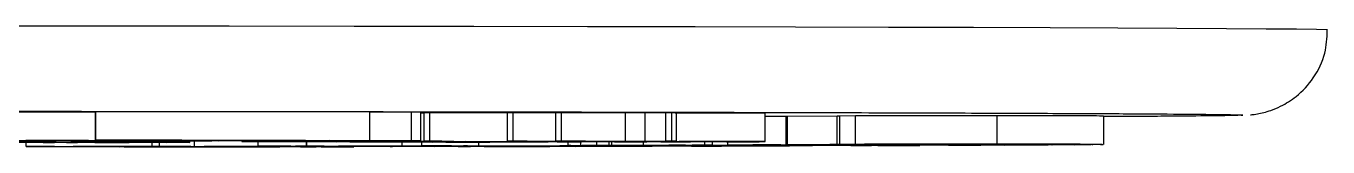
# Model space of a CAD drawing. Header units: millimetres. Extents: x 2223 to 4172, y 741 to 2119.
# Drawn here: x 3128.98 to 3174.84, y 877.7 to 881.97 of the extents above; entities that cross this region are included whole.
import ezdxf

# ---------------------------------------------------------------- set-up
doc = ezdxf.new("R2010")
doc.units = ezdxf.units.MM

msp = doc.modelspace()

# ---------------------------------------------------------------- linework, layer by layer
at = {"color": 7, "linetype": 'Continuous', "lineweight": 25}
for p, q in [((3131.422, 878.925), (3127.354, 878.931)), ((3131.433, 878.925), (3131.422, 878.925)), ((3131.422, 877.925), (3131.422, 878.925)), ((3141.095, 878.925), (3131.433, 878.939)), ((3131.433, 877.939), (3131.433, 878.939)), ((3142.554, 878.925), (3141.095, 878.925)), ((3141.095, 877.925), (3141.095, 878.925)), ((3142.888, 878.921), (3142.554, 878.925)), ((3142.554, 877.925), (3142.554, 878.925)), ((3142.888, 877.921), (3142.888, 878.921)), ((3143, 878.897), (3142.888, 878.897)), ((3143.205, 878.901), (3143, 878.899)), ((3143, 877.899), (3143, 878.899)), ((3145.936, 878.892), (3143.205, 878.901)), ((3143.205, 877.901), (3143.205, 878.901)), ((3146.141, 878.902), (3145.936, 878.9)), ((3145.936, 877.9), (3145.936, 878.9)), ((3147.639, 878.897), (3146.141, 878.902)), ((3146.141, 877.902), (3146.141, 878.902)), ((3147.844, 878.906), (3147.639, 878.904)), ((3147.639, 877.904), (3147.639, 878.904)), ((3150.097, 878.898), (3147.844, 878.906)), ((3147.844, 877.906), (3147.844, 878.906)), ((3150.097, 877.898), (3150.097, 878.898)), ((3150.78, 878.9), (3150.78, 877.9)), ((3151.733, 878.904), (3151.52, 878.903)), ((3151.52, 877.904), (3151.52, 878.903)), ((3151.733, 877.904), (3151.733, 878.904)), ((3151.89, 877.9), (3151.89, 878.9)), ((3155.023, 877.893), (3155.023, 878.893)), ((3155.74, 878.776), (3155.023, 878.773)), ((3155.799, 878.776), (3155.74, 878.776)), ((3155.74, 878.776), (3155.74, 877.776)), ((3157.554, 878.786), (3155.799, 878.776)), ((3155.799, 877.776), (3155.799, 878.776)), ((3157.646, 878.786), (3157.554, 878.786)), ((3157.554, 877.786), (3157.554, 878.786)), ((3158.199, 878.792), (3157.646, 878.787)), ((3157.646, 877.787), (3157.646, 878.787)), ((3158.199, 877.792), (3158.199, 878.792)), ((3163.186, 877.797), (3163.186, 878.797)), ((3166.949, 877.79), (3166.949, 878.79)), ((3171.792, 878.825), (3171.844, 878.823)), ((3127.354, 877.931), (3131.422, 877.925)), ((3131.178, 877.924), (3128.975, 877.927)), ((3128.985, 877.715), (3128.985, 877.854)), ((3129.586, 877.866), (3129.586, 877.865)), ((3129.744, 877.865), (3129.586, 877.865)), ((3129.586, 877.865), (3129.586, 877.865)), ((3129.586, 877.865), (3131.086, 877.865)), ((3129.586, 877.856), (3129.586, 877.865)), ((3130.797, 877.856), (3129.586, 877.856)), ((3129.586, 877.856), (3129.586, 877.856)), ((3129.586, 877.856), (3129.744, 877.856)), ((3129.744, 877.856), (3129.744, 877.865)), ((3129.981, 877.857), (3129.981, 877.865)), ((3130.402, 877.861), (3130.402, 877.865)), ((3131.007, 877.861), (3130.402, 877.861)), ((3130.402, 877.861), (3130.402, 877.857)), ((3130.981, 877.861), (3130.402, 877.861)), ((3130.559, 877.903), (3130.559, 877.925)), ((3131.764, 877.902), (3130.559, 877.903)), ((3130.639, 877.865), (3130.928, 877.865)), ((3130.639, 877.856), (3130.639, 877.861)), ((3130.639, 877.856), (3130.797, 877.856)), ((3130.797, 877.856), (3130.797, 877.861)), ((3130.797, 877.856), (3130.797, 877.856)), ((3130.981, 877.867), (3130.981, 877.861)), ((3131.876, 877.856), (3131.007, 877.861)), ((3131.086, 877.865), (3131.086, 877.867)), ((3131.402, 877.861), (3132.192, 877.856)), ((3131.422, 877.925), (3134.469, 877.934)), ((3131.577, 877.938), (3131.433, 877.939)), ((3131.433, 877.939), (3141.095, 877.925)), ((3132.613, 877.856), (3131.876, 877.856)), ((3135.53, 877.917), (3132.026, 877.923)), ((3132.192, 877.856), (3132.192, 877.866)), ((3135.316, 877.932), (3132.27, 877.923)), ((3132.27, 877.923), (3135.774, 877.918)), ((3132.35, 877.863), (3132.35, 877.866)), ((3132.455, 877.856), (3132.455, 877.866)), ((3132.455, 877.856), (3132.613, 877.856)), ((3132.613, 877.856), (3132.613, 877.866)), ((3132.613, 877.856), (3132.613, 877.856)), ((3132.686, 877.909), (3132.686, 877.922)), ((3132.686, 877.909), (3135.53, 877.917)), ((3134.469, 877.934), (3133.056, 877.936)), ((3136.377, 877.916), (3133.21, 877.907)), ((3133.421, 877.72), (3133.421, 877.854)), ((3133.687, 877.72), (3133.687, 877.855)), ((3134.751, 877.86), (3134.751, 877.911)), ((3134.916, 877.722), (3134.916, 877.912)), ((3138.82, 877.927), (3135.316, 877.932)), ((3135.774, 877.932), (3135.774, 877.918)), ((3135.774, 877.918), (3138.82, 877.927)), ((3140.333, 877.91), (3136.377, 877.916)), ((3136.584, 877.916), (3136.584, 877.893)), ((3136.584, 877.893), (3136.789, 877.895)), ((3139.667, 877.926), (3136.621, 877.917)), ((3136.621, 877.917), (3138.429, 877.914)), ((3136.789, 877.895), (3136.789, 877.915)), ((3136.789, 877.895), (3138.169, 877.89)), ((3137.162, 877.726), (3137.162, 877.892)), ((3144.903, 877.865), (3137.634, 877.891)), ((3138.169, 877.89), (3138.169, 877.913)), ((3138.429, 877.914), (3138.429, 877.922)), ((3138.429, 877.914), (3139.983, 877.914)), ((3142.717, 877.894), (3138.641, 877.889)), ((3138.641, 877.889), (3139.915, 877.884)), ((3138.858, 877.728), (3138.858, 877.886)), ((3138.864, 877.886), (3138.864, 877.728)), ((3142.888, 877.921), (3139.667, 877.926)), ((3139.915, 877.891), (3139.915, 877.884)), ((3139.915, 877.884), (3143.991, 877.89)), ((3139.983, 877.925), (3139.983, 877.914)), ((3139.983, 877.914), (3140.333, 877.91)), ((3140.333, 877.91), (3140.333, 877.925)), ((3144.461, 877.888), (3140.385, 877.883)), ((3140.385, 877.883), (3141.623, 877.878)), ((3141.095, 877.925), (3142.554, 877.925)), ((3141.623, 877.878), (3145.699, 877.884)), ((3141.623, 877.884), (3141.623, 877.878)), ((3146.172, 877.882), (3142.096, 877.877)), ((3142.096, 877.877), (3143.293, 877.873)), ((3142.233, 877.735), (3142.233, 877.875)), ((3142.554, 877.925), (3142.888, 877.921)), ((3143.991, 877.89), (3142.717, 877.894)), ((3142.91, 877.872), (3142.91, 877.736)), ((3143, 877.899), (3143.205, 877.901)), ((3143.095, 877.897), (3143.108, 877.895)), ((3143.108, 877.895), (3147.687, 877.879)), ((3143.205, 877.901), (3146.693, 877.889)), ((3143.293, 877.873), (3147.369, 877.878)), ((3143.293, 877.878), (3143.293, 877.873)), ((3147.487, 877.876), (3143.765, 877.871)), ((3143.765, 877.871), (3144.274, 877.869)), ((3150.41, 877.875), (3144.05, 877.897)), ((3144.274, 877.869), (3144.274, 877.872)), ((3144.274, 877.869), (3145.324, 877.869)), ((3145.699, 877.884), (3144.461, 877.888)), ((3145.324, 877.869), (3144.903, 877.865)), ((3144.925, 877.74), (3144.925, 877.866)), ((3145.324, 877.869), (3145.324, 877.873)), ((3145.936, 877.9), (3146.141, 877.902)), ((3146.141, 877.902), (3148.938, 877.892)), ((3147.369, 877.878), (3146.172, 877.882)), ((3146.693, 877.889), (3148.584, 877.892)), ((3148.584, 877.892), (3146.986, 877.897)), ((3149.092, 877.89), (3147.202, 877.887)), ((3147.202, 877.887), (3149.711, 877.879)), ((3148.229, 877.875), (3147.487, 877.876)), ((3147.639, 877.904), (3147.844, 877.906)), ((3147.687, 877.879), (3147.687, 877.884)), ((3147.687, 877.879), (3148.548, 877.878)), ((3147.844, 877.906), (3150.097, 877.898)), ((3148.071, 877.875), (3148.071, 877.747)), ((3148.548, 877.878), (3148.229, 877.875)), ((3148.521, 877.75), (3148.521, 877.878)), ((3148.548, 877.878), (3148.548, 877.881)), ((3150.651, 877.894), (3148.689, 877.901)), ((3148.938, 877.892), (3148.938, 877.9)), ((3148.938, 877.892), (3150.651, 877.894)), ((3149.086, 877.751), (3149.086, 877.879)), ((3151.964, 877.88), (3149.092, 877.89)), ((3151.16, 877.893), (3149.447, 877.89)), ((3149.447, 877.89), (3151.337, 877.884)), ((3149.521, 877.752), (3149.521, 877.878)), ((3149.617, 877.753), (3149.617, 877.877)), ((3149.711, 877.879), (3149.711, 877.888)), ((3149.711, 877.879), (3150.854, 877.878)), ((3150.279, 877.897), (3151.843, 877.892)), ((3150.854, 877.878), (3150.41, 877.875)), ((3150.731, 877.756), (3150.731, 877.877)), ((3150.854, 877.878), (3150.854, 877.884)), ((3154.358, 877.881), (3151.16, 877.893)), ((3151.337, 877.884), (3151.337, 877.892)), ((3151.337, 877.884), (3152.388, 877.883)), ((3151.52, 877.904), (3151.733, 877.904)), ((3152.388, 877.883), (3151.964, 877.88)), ((3151.987, 877.891), (3153.659, 877.886)), ((3152.388, 877.883), (3152.388, 877.888)), ((3152.894, 877.764), (3152.894, 877.887)), ((3153.16, 877.763), (3153.16, 877.886)), ((3153.659, 877.886), (3154.805, 877.885)), ((3153.704, 877.767), (3153.704, 877.884)), ((3154.805, 877.885), (3154.358, 877.881)), ((3155.023, 877.893), (3154.982, 877.89)), ((3128.985, 877.715), (3133.421, 877.72)), ((3129.139, 877.714), (3128.985, 877.715)), ((3129.366, 877.714), (3129.139, 877.714)), ((3133.625, 877.7), (3129.977, 877.714)), ((3130.701, 877.715), (3132.283, 877.709)), ((3132.173, 877.718), (3130.905, 877.716)), ((3132.283, 877.709), (3133.596, 877.71)), ((3133.749, 877.71), (3132.435, 877.708)), ((3132.435, 877.708), (3134.35, 877.701)), ((3133.151, 877.699), (3133.151, 877.702)), ((3133.304, 877.698), (3133.151, 877.699)), ((3133.151, 877.699), (3133.423, 877.699)), ((3137.921, 877.704), (3133.304, 877.698)), ((3133.421, 877.72), (3134.789, 877.717)), ((3133.423, 877.699), (3133.423, 877.701)), ((3133.687, 877.72), (3134.916, 877.722)), ((3133.87, 877.72), (3133.687, 877.72)), ((3133.793, 877.714), (3133.793, 877.72)), ((3133.945, 877.713), (3133.793, 877.714)), ((3133.793, 877.714), (3134.064, 877.714)), ((3134.125, 877.72), (3133.87, 877.72)), ((3134.064, 877.714), (3135.569, 877.709)), ((3134.789, 877.717), (3134.612, 877.717)), ((3139.122, 877.707), (3134.751, 877.72)), ((3134.789, 877.717), (3134.789, 877.72)), ((3134.916, 877.722), (3141.803, 877.715)), ((3134.962, 877.701), (3136.139, 877.702)), ((3135.297, 877.708), (3135.195, 877.709)), ((3135.334, 877.72), (3135.25, 877.72)), ((3135.25, 877.72), (3139.376, 877.707)), ((3135.569, 877.709), (3135.297, 877.708)), ((3143.111, 877.711), (3135.334, 877.72)), ((3135.569, 877.709), (3135.569, 877.718)), ((3136.139, 877.702), (3136.139, 877.716)), ((3137.147, 877.708), (3137.147, 877.713)), ((3137.147, 877.708), (3137.422, 877.708)), ((3137.162, 877.726), (3138.858, 877.728)), ((3137.346, 877.725), (3137.162, 877.726)), ((3137.685, 877.726), (3137.346, 877.725)), ((3137.422, 877.708), (3137.422, 877.712)), ((3137.422, 877.708), (3137.921, 877.704)), ((3137.921, 877.704), (3137.921, 877.711)), ((3141.888, 877.715), (3138.311, 877.726)), ((3138.565, 877.726), (3143.365, 877.712)), ((3138.667, 877.727), (3138.624, 877.727)), ((3138.646, 877.705), (3138.646, 877.709)), ((3138.646, 877.705), (3138.985, 877.706)), ((3138.831, 877.705), (3138.646, 877.705)), ((3138.86, 877.727), (3138.667, 877.727)), ((3140.526, 877.707), (3138.831, 877.705)), ((3138.858, 877.728), (3138.864, 877.728)), ((3138.864, 877.728), (3142.233, 877.735)), ((3138.985, 877.706), (3138.985, 877.707)), ((3139.376, 877.707), (3139.376, 877.715)), ((3144.5, 877.716), (3139.488, 877.727)), ((3140.002, 877.707), (3140.002, 877.715)), ((3140.002, 877.707), (3140.341, 877.708)), ((3140.104, 877.729), (3142.277, 877.723)), ((3141.248, 877.732), (3140.17, 877.73)), ((3140.341, 877.708), (3140.341, 877.714)), ((3140.341, 877.708), (3140.526, 877.707)), ((3140.526, 877.707), (3140.526, 877.714)), ((3141.803, 877.715), (3141.888, 877.715)), ((3141.803, 877.715), (3141.803, 877.715)), ((3142.233, 877.735), (3143.849, 877.733)), ((3142.277, 877.723), (3143.394, 877.726)), ((3143.604, 877.725), (3142.487, 877.723)), ((3142.487, 877.723), (3145.117, 877.717)), ((3142.91, 877.736), (3144.925, 877.74)), ((3143.137, 877.735), (3142.91, 877.736)), ((3143.365, 877.712), (3143.111, 877.711)), ((3143.349, 877.736), (3143.137, 877.735)), ((3143.215, 877.729), (3143.446, 877.73)), ((3143.425, 877.729), (3143.215, 877.729)), ((3143.365, 877.712), (3143.365, 877.718)), ((3143.394, 877.726), (3143.394, 877.729)), ((3143.446, 877.73), (3145.515, 877.725)), ((3143.849, 877.733), (3143.726, 877.732)), ((3149.412, 877.725), (3143.971, 877.736)), ((3144.203, 877.714), (3144.203, 877.716)), ((3144.413, 877.713), (3144.203, 877.714)), ((3144.203, 877.714), (3144.435, 877.714)), ((3148.343, 877.721), (3144.413, 877.713)), ((3144.435, 877.716), (3144.435, 877.714)), ((3147.009, 877.732), (3144.536, 877.737)), ((3144.551, 877.739), (3144.94, 877.739)), ((3145.284, 877.724), (3145.143, 877.725)), ((3145.515, 877.725), (3145.284, 877.724)), ((3145.515, 877.725), (3145.515, 877.733)), ((3145.744, 877.717), (3145.744, 877.732)), ((3145.744, 877.717), (3146.746, 877.719)), ((3146.746, 877.719), (3146.746, 877.73)), ((3147.79, 877.734), (3147.009, 877.732)), ((3147.137, 877.725), (3147.137, 877.73)), ((3147.137, 877.725), (3147.399, 877.725)), ((3148.052, 877.734), (3147.237, 877.732)), ((3147.237, 877.732), (3149.976, 877.726)), ((3147.399, 877.725), (3147.399, 877.729)), ((3147.399, 877.725), (3148.343, 877.721)), ((3152.49, 877.73), (3148.052, 877.734)), ((3148.343, 877.721), (3148.343, 877.727)), ((3148.889, 877.737), (3148.545, 877.735)), ((3148.545, 877.735), (3152.419, 877.732)), ((3149.186, 877.723), (3149.186, 877.726)), ((3149.186, 877.723), (3149.398, 877.724)), ((3149.415, 877.723), (3149.186, 877.723)), ((3149.398, 877.724), (3149.398, 877.725)), ((3151.041, 877.727), (3149.415, 877.723)), ((3149.617, 877.753), (3151.732, 877.751)), ((3149.976, 877.726), (3149.976, 877.732)), ((3150.6, 877.727), (3150.6, 877.732)), ((3150.6, 877.727), (3150.812, 877.727)), ((3150.731, 877.756), (3152.894, 877.764)), ((3150.996, 877.756), (3150.731, 877.756)), ((3150.812, 877.727), (3150.812, 877.731)), ((3150.812, 877.727), (3151.041, 877.727)), ((3151.619, 877.758), (3150.996, 877.756)), ((3150.997, 877.74), (3150.997, 877.756)), ((3151.041, 877.727), (3151.041, 877.731)), ((3151.732, 877.751), (3151.627, 877.75)), ((3158.552, 877.75), (3152.216, 877.758)), ((3153.48, 877.732), (3152.49, 877.73)), ((3153.16, 877.763), (3152.537, 877.761)), ((3152.649, 877.76), (3152.649, 877.761)), ((3152.649, 877.76), (3158.985, 877.751)), ((3152.83, 877.744), (3152.83, 877.757)), ((3152.83, 877.744), (3154.397, 877.748)), ((3153.079, 877.744), (3152.83, 877.744)), ((3152.894, 877.764), (3153.16, 877.763)), ((3153.039, 877.732), (3153.251, 877.733)), ((3153.268, 877.744), (3153.079, 877.744)), ((3153.251, 877.733), (3153.48, 877.732)), ((3153.704, 877.767), (3155.74, 877.776)), ((3155.025, 877.764), (3153.704, 877.767)), ((3155.549, 877.742), (3154.14, 877.744)), ((3154.397, 877.748), (3154.397, 877.755)), ((3154.397, 877.748), (3154.645, 877.748)), ((3154.645, 877.748), (3154.489, 877.748)), ((3154.601, 877.746), (3154.601, 877.748)), ((3154.601, 877.746), (3156.672, 877.743)), ((3154.645, 877.748), (3154.645, 877.755)), ((3154.698, 877.767), (3155.251, 877.764)), ((3155.574, 877.774), (3154.792, 877.77)), ((3155.251, 877.764), (3155.025, 877.764)), ((3155.251, 877.764), (3155.251, 877.772)), ((3155.51, 877.739), (3155.51, 877.742)), ((3161.311, 877.757), (3155.574, 877.774)), ((3155.74, 877.776), (3161.479, 877.759)), ((3155.799, 877.776), (3157.554, 877.786)), ((3156.092, 877.776), (3155.799, 877.776)), ((3156.182, 877.776), (3156.092, 877.776)), ((3156.242, 877.741), (3156.236, 877.741)), ((3156.672, 877.743), (3156.672, 877.752)), ((3163.687, 877.772), (3156.733, 877.777)), ((3157.292, 877.783), (3156.791, 877.78)), ((3157.018, 877.779), (3157.018, 877.781)), ((3157.018, 877.779), (3160.033, 877.776)), ((3157.554, 877.786), (3159.405, 877.786)), ((3157.646, 877.787), (3158.199, 877.792)), ((3157.95, 877.787), (3157.646, 877.787)), ((3158.024, 877.788), (3157.95, 877.787)), ((3158.041, 877.746), (3158.041, 877.751)), ((3158.041, 877.746), (3158.663, 877.749)), ((3158.307, 877.746), (3158.041, 877.746)), ((3160.47, 877.754), (3158.307, 877.746)), ((3165.768, 877.785), (3158.538, 877.789)), ((3158.663, 877.749), (3158.766, 877.749)), ((3158.736, 877.79), (3165.966, 877.786)), ((3158.985, 877.751), (3158.985, 877.764)), ((3159.405, 877.786), (3159.405, 877.788)), ((3159.405, 877.786), (3159.411, 877.786)), ((3159.411, 877.786), (3159.411, 877.788)), ((3159.582, 877.752), (3159.582, 877.762)), ((3159.582, 877.752), (3160.204, 877.754)), ((3159.628, 877.782), (3159.628, 877.788)), ((3159.628, 877.782), (3159.736, 877.783)), ((3159.919, 877.782), (3159.628, 877.782)), ((3159.736, 877.783), (3159.736, 877.788)), ((3159.736, 877.783), (3162.605, 877.781)), ((3160.033, 877.776), (3160.553, 877.779)), ((3160.204, 877.754), (3160.204, 877.76)), ((3160.204, 877.754), (3160.47, 877.754)), ((3160.846, 877.779), (3160.326, 877.776)), ((3160.326, 877.776), (3163.972, 877.773)), ((3160.47, 877.754), (3160.47, 877.759)), ((3163.461, 877.766), (3161.311, 877.757)), ((3161.479, 877.759), (3161.479, 877.773)), ((3161.479, 877.759), (3162.442, 877.763)), ((3161.704, 877.769), (3161.704, 877.773)), ((3161.704, 877.769), (3161.885, 877.769)), ((3161.885, 877.769), (3161.885, 877.773)), ((3161.885, 877.769), (3163.461, 877.766)), ((3162.497, 877.78), (3162.302, 877.78)), ((3162.605, 877.781), (3162.497, 877.78)), ((3162.605, 877.781), (3162.605, 877.786)), ((3163.461, 877.766), (3163.461, 877.772)), ((3164.1, 877.769), (3163.807, 877.77)), ((3163.807, 877.77), (3163.915, 877.77)), ((3163.972, 877.773), (3163.972, 877.786)), ((3164.038, 877.782), (3164.038, 877.786)), ((3164.038, 877.782), (3164.225, 877.783)), ((3165.926, 877.78), (3164.1, 877.769)), ((3164.225, 877.783), (3164.225, 877.786)), ((3164.225, 877.783), (3165.926, 877.78)), ((3164.523, 877.774), (3164.523, 877.785)), ((3164.523, 877.774), (3164.988, 877.777)), ((3165.976, 877.783), (3166.062, 877.784)), ((3166.28, 877.783), (3165.976, 877.783)), ((3166.81, 877.787), (3166.28, 877.783)), ((3166.877, 877.788), (3166.81, 877.787))]:
    msp.add_line(p, q, dxfattribs=at)
at = {"color": 7, "linetype": 'Continuous', "lineweight": 25, "flags": 128}
for points in [[(3174.844, 881.823), (3174.8, 881.828), (3174.444, 881.839), (3173.733, 881.85), (3172.672, 881.86), (3171.266, 881.871), (3169.522, 881.881), (3167.447, 881.891), (3165.053, 881.9), (3162.352, 881.909), (3159.357, 881.918), (3156.083, 881.926), (3152.546, 881.934), (3148.764, 881.941), (3144.756, 881.948), (3140.541, 881.953), (3136.141, 881.959), (3131.578, 881.963), (3126.874, 881.967)], [(3127.167, 877.86), (3127.352, 877.863), (3127.891, 877.865), (3128.73, 877.867), (3129.787, 877.868), (3130.959, 877.869), (3132.131, 877.868), (3133.188, 877.867), (3134.027, 877.865), (3134.566, 877.863), (3134.751, 877.86), (3134.566, 877.858), (3134.027, 877.856), (3133.188, 877.854), (3132.131, 877.853), (3130.959, 877.852), (3129.787, 877.853), (3128.73, 877.854), (3127.891, 877.856), (3127.352, 877.858), (3127.167, 877.86)], [(3127.988, 877.86), (3128.167, 877.863), (3128.683, 877.865), (3129.473, 877.866), (3130.443, 877.867), (3131.475, 877.867), (3132.445, 877.866), (3133.235, 877.865), (3133.751, 877.863), (3133.93, 877.86), (3133.751, 877.858), (3133.235, 877.856), (3132.445, 877.855), (3131.475, 877.854), (3130.443, 877.854), (3129.473, 877.855), (3128.683, 877.856), (3128.167, 877.858), (3127.988, 877.86)]]:
    msp.add_lwpolyline(points, dxfattribs=at)
at = {"color": 7, "linetype": 'Continuous', "lineweight": 25}
for points, knots in [([(3172.12, 878.835), (3172.134, 878.836), (3172.168, 878.838), (3172.319, 878.857), (3172.563, 878.906), (3172.859, 878.993), (3173.257, 879.159), (3173.806, 879.507), (3174.376, 880.132), (3174.779, 880.948), (3174.808, 881.539), (3174.821, 881.806)], [0, 0, 0, 0, 0.069689, 0.159202, 0.228526, 0.284853, 0.360929, 0.487702, 0.660291, 0.846257, 1, 1, 1, 1]), ([(3034.899, 878.825), (3034.946, 878.829), (3035.053, 878.837), (3035.923, 878.85), (3037.403, 878.863), (3039.579, 878.877), (3042.409, 878.89), (3045.923, 878.903), (3050.077, 878.915), (3054.821, 878.927), (3060.082, 878.937), (3065.774, 878.946), (3071.797, 878.953), (3078.02, 878.959), (3084.385, 878.964), (3090.738, 878.967), (3097.077, 878.969), (3103.344, 878.97), (3109.611, 878.969), (3115.95, 878.967), (3122.303, 878.964), (3128.668, 878.959), (3134.891, 878.953), (3140.914, 878.946), (3146.606, 878.937), (3151.867, 878.927), (3156.611, 878.915), (3160.765, 878.903), (3164.279, 878.89), (3167.109, 878.877), (3169.285, 878.863), (3170.766, 878.85), (3171.637, 878.837), (3171.744, 878.829), (3171.792, 878.825)], [0, 0, 0, 0, 0.023828, 0.053273, 0.084485, 0.115699, 0.147957, 0.180726, 0.213842, 0.247136, 0.28043, 0.313546, 0.346314, 0.378573, 0.409785, 0.440999, 0.470442, 0.499888, 0.529332, 0.558778, 0.58999, 0.621203, 0.653462, 0.68623, 0.719347, 0.752641, 0.785934, 0.819051, 0.851819, 0.884078, 0.915289, 0.946503, 0.975948, 1, 1, 1, 1]), ([(3150.78, 878.9), (3150.66, 878.899), (3150.481, 878.899), (3150.253, 878.898), (3150.149, 878.898), (3150.097, 878.898)], [0, 0, 0, 0, 0.498826, 0.749076, 1, 1, 1, 1]), ([(3151.52, 878.903), (3151.473, 878.903), (3151.381, 878.902), (3151.182, 878.901), (3150.94, 878.9), (3150.78, 878.9)], [0, 0, 0, 0, 0.251433, 0.502936, 1, 1, 1, 1]), ([(3151.854, 878.9), (3151.858, 878.901), (3151.866, 878.902), (3151.781, 878.903), (3151.733, 878.904)], [0, 0, 0, 0, 0.431539, 1, 1, 1, 1]), ([(3155.023, 878.893), (3154.706, 878.893), (3154.072, 878.893), (3153.003, 878.892), (3152.257, 878.892), (3151.843, 878.892)], [0, 0, 0, 0, 0.307787, 0.615394, 1, 1, 1, 1]), ([(3163.186, 878.797), (3162.52, 878.798), (3161.492, 878.798), (3160.088, 878.797), (3159.169, 878.796), (3158.509, 878.794), (3158.303, 878.793), (3158.199, 878.792)], [0, 0, 0, 0, 0.3203787, 0.4942376, 0.6691493, 0.8330428, 1, 1, 1, 1]), ([(3166.924, 878.79), (3166.93, 878.79), (3166.973, 878.791), (3166.726, 878.792), (3166.133, 878.794), (3164.917, 878.796), (3163.848, 878.797), (3163.186, 878.797)], [0, 0, 0, 0, 0.030225, 0.211144, 0.392436, 0.624543, 1, 1, 1, 1]), ([(3171.844, 878.823), (3171.788, 878.818), (3171.677, 878.81), (3170.781, 878.796), (3169.239, 878.782), (3167.926, 878.773), (3166.978, 878.769), (3166.949, 878.769)], [0, 0, 0, 0, 0.2407893, 0.4815888, 0.73683, 0.9920914, 1, 1, 1, 1]), ([(3122.464, 877.915), (3123.133, 877.915), (3124.385, 877.915), (3126.201, 877.916), (3128.244, 877.918), (3129.901, 877.921), (3130.851, 877.923), (3131.178, 877.924)], [0, 0, 0, 0, 0.198997, 0.37265, 0.545625, 0.843257, 1, 1, 1, 1]), ([(3132.026, 877.923), (3131.603, 877.922), (3130.537, 877.919), (3128.314, 877.915), (3125.373, 877.914), (3123.464, 877.915), (3122.512, 877.915)], [0, 0, 0, 0, 0.185716, 0.467958, 0.734859, 1, 1, 1, 1]), ([(3129.981, 877.865), (3129.98, 877.865), (3129.977, 877.865), (3129.947, 877.865), (3129.908, 877.865), (3129.839, 877.865), (3129.783, 877.865), (3129.744, 877.865)], [0, 0, 0, 0, 0.250411, 0.398556, 0.54744, 0.686236, 1, 1, 1, 1]), ([(3129.744, 877.856), (3129.789, 877.856), (3129.853, 877.856), (3129.924, 877.856), (3129.961, 877.856), (3129.979, 877.856), (3129.981, 877.856), (3129.981, 877.857)], [0, 0, 0, 0, 0.364031, 0.510061, 0.655864, 0.843841, 1, 1, 1, 1]), ([(3130.402, 877.865), (3130.404, 877.865), (3130.407, 877.865), (3130.438, 877.865), (3130.488, 877.865), (3130.557, 877.865), (3130.612, 877.865), (3130.639, 877.865)], [0, 0, 0, 0, 0.222894, 0.384836, 0.547319, 0.773072, 1, 1, 1, 1]), ([(3130.402, 877.857), (3130.404, 877.856), (3130.407, 877.856), (3130.436, 877.856), (3130.484, 877.856), (3130.554, 877.856), (3130.609, 877.856), (3130.639, 877.856)], [0, 0, 0, 0, 0.210223, 0.375759, 0.542534, 0.746796, 1, 1, 1, 1]), ([(3130.559, 877.903), (3130.762, 877.903), (3131.169, 877.904), (3131.725, 877.906), (3132.231, 877.907), (3132.535, 877.908), (3132.686, 877.909)], [0, 0, 0, 0, 0.281624, 0.563251, 0.781619, 1, 1, 1, 1]), ([(3130.928, 877.865), (3131.07, 877.865), (3131.297, 877.865), (3131.582, 877.865), (3131.768, 877.864), (3131.886, 877.864), (3131.897, 877.863), (3131.902, 877.863)], [0, 0, 0, 0, 0.272358, 0.434918, 0.598303, 0.790426, 1, 1, 1, 1]), ([(3131.902, 877.863), (3131.891, 877.863), (3131.875, 877.862), (3131.68, 877.861), (3131.461, 877.861), (3131.219, 877.861), (3131.052, 877.861), (3130.981, 877.861)], [0, 0, 0, 0, 0.330883, 0.501179, 0.670916, 0.859688, 1, 1, 1, 1]), ([(3131.086, 877.865), (3131.275, 877.865), (3131.579, 877.865), (3131.947, 877.865), (3132.176, 877.865), (3132.326, 877.864), (3132.341, 877.863), (3132.35, 877.863)], [0, 0, 0, 0, 0.3001846, 0.4844442, 0.6359343, 0.7877448, 1, 1, 1, 1]), ([(3132.35, 877.863), (3132.34, 877.863), (3132.324, 877.862), (3132.153, 877.862), (3131.89, 877.861), (3131.627, 877.861), (3131.45, 877.861), (3131.402, 877.861)], [0, 0, 0, 0, 0.267946, 0.469277, 0.670405, 0.911995, 1, 1, 1, 1]), ([(3133.056, 877.936), (3132.919, 877.936), (3132.645, 877.936), (3132.156, 877.937), (3131.789, 877.937), (3131.577, 877.938)], [0, 0, 0, 0, 0.295972, 0.59215, 1, 1, 1, 1]), ([(3133.21, 877.907), (3133.017, 877.906), (3132.671, 877.905), (3132.192, 877.903), (3131.907, 877.902), (3131.764, 877.902)], [0, 0, 0, 0, 0.388154, 0.694028, 1, 1, 1, 1]), ([(3132.192, 877.856), (3132.205, 877.856), (3132.232, 877.856), (3132.289, 877.856), (3132.367, 877.856), (3132.424, 877.856), (3132.455, 877.856)], [0, 0, 0, 0, 0.249458, 0.50098, 0.731039, 1, 1, 1, 1]), ([(3137.634, 877.891), (3137.544, 877.891), (3137.363, 877.892), (3137.023, 877.892), (3136.745, 877.893), (3136.584, 877.893)], [0, 0, 0, 0, 0.297034, 0.594269, 1, 1, 1, 1]), ([(3138.169, 877.89), (3138.736, 877.891), (3139.846, 877.893), (3141.496, 877.895), (3142.562, 877.896), (3143.095, 877.897)], [0, 0, 0, 0, 0.343183, 0.671556, 1, 1, 1, 1]), ([(3144.05, 877.897), (3143.96, 877.897), (3143.779, 877.898), (3143.439, 877.898), (3143.161, 877.899), (3143, 877.899)], [0, 0, 0, 0, 0.297034, 0.594269, 1, 1, 1, 1]), ([(3146.986, 877.897), (3146.896, 877.897), (3146.715, 877.898), (3146.375, 877.899), (3146.096, 877.9), (3145.936, 877.9)], [0, 0, 0, 0, 0.29737, 0.594968, 1, 1, 1, 1]), ([(3148.689, 877.901), (3148.599, 877.901), (3148.418, 877.902), (3148.078, 877.903), (3147.799, 877.904), (3147.639, 877.904)], [0, 0, 0, 0, 0.297034, 0.594269, 1, 1, 1, 1]), ([(3150.097, 877.898), (3150.203, 877.898), (3150.363, 877.899), (3150.598, 877.899), (3150.719, 877.899), (3150.78, 877.9)], [0, 0, 0, 0, 0.498374, 0.749082, 1, 1, 1, 1]), ([(3151.396, 877.897), (3151.268, 877.897), (3150.985, 877.897), (3150.591, 877.897), (3150.356, 877.897), (3150.279, 877.897)], [0, 0, 0, 0, 0.360389, 0.789524, 1, 1, 1, 1]), ([(3150.78, 877.9), (3150.887, 877.9), (3151.099, 877.901), (3151.32, 877.902), (3151.448, 877.903), (3151.52, 877.904)], [0, 0, 0, 0, 0.308082, 0.61489, 1, 1, 1, 1]), ([(3151.882, 877.9), (3151.865, 877.899), (3151.825, 877.899), (3151.613, 877.898), (3151.445, 877.898), (3151.396, 877.897)], [0, 0, 0, 0, 0.357282, 0.813025, 1, 1, 1, 1]), ([(3151.733, 877.904), (3151.785, 877.903), (3151.867, 877.902), (3151.871, 877.901), (3151.873, 877.9)], [0, 0, 0, 0, 0.6302091, 1, 1, 1, 1]), ([(3151.843, 877.892), (3152.174, 877.892), (3152.837, 877.892), (3153.909, 877.893), (3154.625, 877.893), (3155.023, 877.893)], [0, 0, 0, 0, 0.30739, 0.614857, 1, 1, 1, 1]), ([(3154.982, 877.89), (3154.868, 877.89), (3154.372, 877.891), (3153.29, 877.891), (3152.405, 877.891), (3151.987, 877.891)], [0, 0, 0, 0, 0.135558, 0.592517, 1, 1, 1, 1]), ([(3129.977, 877.714), (3129.946, 877.714), (3129.896, 877.714), (3129.786, 877.714), (3129.676, 877.714), (3129.528, 877.714), (3129.429, 877.714), (3129.366, 877.714)], [0, 0, 0, 0, 0.23968, 0.390629, 0.542071, 0.705503, 1, 1, 1, 1]), ([(3130.905, 877.716), (3130.845, 877.716), (3130.747, 877.716), (3130.663, 877.716), (3130.63, 877.715), (3130.644, 877.715), (3130.681, 877.715), (3130.701, 877.715)], [0, 0, 0, 0, 0.300073, 0.489629, 0.647488, 0.805846, 1, 1, 1, 1]), ([(3134.612, 877.717), (3134.366, 877.717), (3133.872, 877.718), (3133.123, 877.718), (3132.528, 877.718), (3132.265, 877.718), (3132.173, 877.718)], [0, 0, 0, 0, 0.329191, 0.661633, 0.881808, 1, 1, 1, 1]), ([(3133.423, 877.699), (3133.492, 877.699), (3133.593, 877.699), (3133.653, 877.699), (3133.672, 877.699)], [0, 0, 0, 0, 0.687811, 1, 1, 1, 1]), ([(3133.596, 877.71), (3133.715, 877.711), (3133.905, 877.711), (3134.09, 877.711), (3134.158, 877.712), (3134.118, 877.713), (3134.01, 877.713), (3133.945, 877.713)], [0, 0, 0, 0, 0.253965, 0.40631, 0.559769, 0.73662, 1, 1, 1, 1]), ([(3133.698, 877.7), (3133.698, 877.7), (3133.706, 877.7), (3133.688, 877.7), (3133.65, 877.7), (3133.625, 877.7)], [0, 0, 0, 0, 0.006784, 0.3662, 1, 1, 1, 1]), ([(3135.195, 877.709), (3135.073, 877.709), (3134.9, 877.71), (3134.562, 877.71), (3134.299, 877.71), (3134.019, 877.71), (3133.841, 877.71), (3133.749, 877.71)], [0, 0, 0, 0, 0.375008, 0.532176, 0.663237, 0.825783, 1, 1, 1, 1]), ([(3134.751, 877.72), (3134.714, 877.72), (3134.654, 877.72), (3134.539, 877.72), (3134.437, 877.72), (3134.303, 877.72), (3134.202, 877.72), (3134.134, 877.72), (3134.125, 877.72)], [0, 0, 0, 0, 0.239791, 0.395723, 0.528329, 0.660993, 0.950414, 1, 1, 1, 1]), ([(3134.35, 877.701), (3134.382, 877.701), (3134.434, 877.701), (3134.55, 877.701), (3134.679, 877.701), (3134.823, 877.701), (3134.918, 877.701), (3134.962, 877.701)], [0, 0, 0, 0, 0.2422509, 0.3981104, 0.5540249, 0.7912917, 1, 1, 1, 1]), ([(3136.139, 877.702), (3136.352, 877.702), (3136.78, 877.703), (3137.141, 877.704), (3137.262, 877.706), (3137.189, 877.707), (3137.147, 877.708)], [0, 0, 0, 0, 0.2488152, 0.5000632, 0.7136426, 1, 1, 1, 1]), ([(3138.311, 877.726), (3138.274, 877.726), (3138.214, 877.726), (3138.094, 877.726), (3137.984, 877.726), (3137.84, 877.726), (3137.749, 877.726), (3137.685, 877.726)], [0, 0, 0, 0, 0.239941, 0.39539, 0.551967, 0.684504, 1, 1, 1, 1]), ([(3138.624, 877.727), (3138.589, 877.727), (3138.523, 877.727), (3138.474, 877.727), (3138.476, 877.726), (3138.51, 877.726), (3138.548, 877.726), (3138.565, 877.726)], [0, 0, 0, 0, 0.256868, 0.47724, 0.662008, 0.845558, 1, 1, 1, 1]), ([(3139.488, 877.727), (3139.443, 877.727), (3139.374, 877.728), (3139.254, 877.728), (3139.15, 877.728), (3139.009, 877.728), (3138.92, 877.727), (3138.86, 877.727)], [0, 0, 0, 0, 0.2536824, 0.4001164, 0.52343, 0.6771969, 1, 1, 1, 1]), ([(3138.985, 877.706), (3139.045, 877.706), (3139.136, 877.706), (3139.188, 877.706), (3139.205, 877.706)], [0, 0, 0, 0, 0.671603, 1, 1, 1, 1]), ([(3139.222, 877.707), (3139.223, 877.707), (3139.231, 877.707), (3139.205, 877.707), (3139.161, 877.707), (3139.126, 877.707), (3139.122, 877.707)], [0, 0, 0, 0, 0.044219, 0.379656, 0.916945, 1, 1, 1, 1]), ([(3139.376, 877.707), (3139.409, 877.707), (3139.468, 877.707), (3139.588, 877.707), (3139.72, 877.707), (3139.864, 877.707), (3139.954, 877.707), (3140.002, 877.707)], [0, 0, 0, 0, 0.215896, 0.3853283, 0.5559542, 0.7640999, 1, 1, 1, 1]), ([(3140.17, 877.73), (3140.114, 877.73), (3140.031, 877.73), (3139.983, 877.729), (3139.988, 877.729), (3139.989, 877.729)], [0, 0, 0, 0, 0.636816, 0.940157, 1, 1, 1, 1]), ([(3139.996, 877.729), (3140.012, 877.729), (3140.038, 877.729), (3140.086, 877.729), (3140.104, 877.729)], [0, 0, 0, 0, 0.614189, 1, 1, 1, 1]), ([(3143.726, 877.732), (3143.46, 877.733), (3142.925, 877.733), (3142.157, 877.733), (3141.578, 877.733), (3141.337, 877.732), (3141.248, 877.732)], [0, 0, 0, 0, 0.3213061, 0.6452902, 0.8696576, 1, 1, 1, 1]), ([(3143.971, 877.736), (3143.914, 877.736), (3143.83, 877.736), (3143.689, 877.736), (3143.575, 877.736), (3143.459, 877.736), (3143.388, 877.736), (3143.349, 877.736)], [0, 0, 0, 0, 0.300741, 0.442976, 0.585498, 0.770192, 1, 1, 1, 1]), ([(3143.394, 877.726), (3143.491, 877.726), (3143.649, 877.726), (3143.726, 877.727), (3143.756, 877.727)], [0, 0, 0, 0, 0.608426, 1, 1, 1, 1]), ([(3143.766, 877.727), (3143.769, 877.727), (3143.782, 877.727), (3143.673, 877.728), (3143.517, 877.728), (3143.425, 877.729)], [0, 0, 0, 0, 0.107107, 0.469394, 1, 1, 1, 1]), ([(3145.143, 877.725), (3145, 877.725), (3144.786, 877.725), (3144.417, 877.726), (3144.134, 877.726), (3143.849, 877.726), (3143.694, 877.725), (3143.604, 877.725)], [0, 0, 0, 0, 0.337772, 0.500301, 0.664443, 0.804956, 1, 1, 1, 1]), ([(3144.536, 877.737), (3144.491, 877.737), (3144.421, 877.737), (3144.388, 877.738), (3144.405, 877.738), (3144.46, 877.738), (3144.525, 877.738), (3144.551, 877.739)], [0, 0, 0, 0, 0.273037, 0.428356, 0.583344, 0.832242, 1, 1, 1, 1]), ([(3144.435, 877.714), (3144.497, 877.714), (3144.586, 877.715), (3144.639, 877.715), (3144.628, 877.715), (3144.579, 877.715), (3144.526, 877.716), (3144.5, 877.716)], [0, 0, 0, 0, 0.358471, 0.509487, 0.66217, 0.836846, 1, 1, 1, 1]), ([(3144.925, 877.74), (3145.213, 877.741), (3145.655, 877.742), (3146.43, 877.743), (3147.051, 877.743), (3147.652, 877.742), (3147.969, 877.742), (3148.144, 877.741)], [0, 0, 0, 0, 0.321782, 0.493409, 0.666308, 0.816214, 1, 1, 1, 1]), ([(3144.94, 877.739), (3145.191, 877.74), (3145.56, 877.741), (3146.218, 877.741), (3146.749, 877.741), (3147.228, 877.74), (3147.5, 877.74), (3147.618, 877.74)], [0, 0, 0, 0, 0.331594, 0.48998, 0.648562, 0.847889, 1, 1, 1, 1]), ([(3145.117, 877.717), (3145.159, 877.717), (3145.229, 877.717), (3145.363, 877.716), (3145.5, 877.717), (3145.632, 877.717), (3145.711, 877.717), (3145.744, 877.717)], [0, 0, 0, 0, 0.244529, 0.408946, 0.573274, 0.814793, 1, 1, 1, 1]), ([(3146.746, 877.719), (3146.931, 877.719), (3147.274, 877.72), (3147.385, 877.721), (3147.436, 877.721)], [0, 0, 0, 0, 0.540563, 1, 1, 1, 1]), ([(3147.428, 877.722), (3147.429, 877.722), (3147.435, 877.723), (3147.261, 877.724), (3147.137, 877.725)], [0, 0, 0, 0, 0.287101, 1, 1, 1, 1]), ([(3147.618, 877.74), (3147.809, 877.739), (3148.119, 877.739), (3148.343, 877.737), (3148.331, 877.736), (3148.166, 877.735), (3147.925, 877.734), (3147.79, 877.734)], [0, 0, 0, 0, 0.272894, 0.445011, 0.618101, 0.78577, 1, 1, 1, 1]), ([(3150.432, 877.739), (3149.921, 877.74), (3148.988, 877.741), (3148.263, 877.744), (3148.03, 877.747), (3148.118, 877.749), (3148.387, 877.749), (3148.521, 877.75)], [0, 0, 0, 0, 0.329821, 0.602198, 0.751389, 0.876805, 1, 1, 1, 1]), ([(3148.144, 877.741), (3148.373, 877.741), (3148.753, 877.74), (3148.95, 877.738), (3148.924, 877.738), (3148.919, 877.738)], [0, 0, 0, 0, 0.543092, 0.902457, 1, 1, 1, 1]), ([(3148.521, 877.75), (3148.561, 877.75), (3148.641, 877.75), (3148.827, 877.751), (3148.982, 877.751), (3149.086, 877.751)], [0, 0, 0, 0, 0.250844, 0.502068, 1, 1, 1, 1]), ([(3148.812, 877.749), (3148.728, 877.749), (3148.572, 877.749), (3148.562, 877.747), (3148.795, 877.745), (3149.588, 877.743), (3150.458, 877.741), (3150.997, 877.74)], [0, 0, 0, 0, 0.097711, 0.183041, 0.35825, 0.602223, 1, 1, 1, 1]), ([(3151.627, 877.75), (3151.312, 877.75), (3150.752, 877.751), (3149.973, 877.751), (3149.373, 877.751), (3149.016, 877.75), (3148.859, 877.75), (3148.812, 877.749)], [0, 0, 0, 0, 0.327037, 0.582977, 0.7546195, 0.9267447, 1, 1, 1, 1]), ([(3149.086, 877.751), (3149.124, 877.751), (3149.2, 877.751), (3149.351, 877.751), (3149.453, 877.751), (3149.521, 877.752)], [0, 0, 0, 0, 0.2516063, 0.5032378, 1, 1, 1, 1]), ([(3149.398, 877.724), (3149.45, 877.724), (3149.525, 877.724), (3149.573, 877.724), (3149.563, 877.725), (3149.51, 877.725), (3149.446, 877.725), (3149.412, 877.725)], [0, 0, 0, 0, 0.327317, 0.476421, 0.626546, 0.796314, 1, 1, 1, 1]), ([(3149.521, 877.752), (3149.567, 877.752), (3149.656, 877.752), (3149.667, 877.753), (3149.63, 877.753), (3149.617, 877.753)], [0, 0, 0, 0, 0.406204, 0.795736, 1, 1, 1, 1]), ([(3149.976, 877.726), (3150.014, 877.726), (3150.083, 877.726), (3150.207, 877.726), (3150.34, 877.726), (3150.48, 877.726), (3150.56, 877.726), (3150.6, 877.727)], [0, 0, 0, 0, 0.208612, 0.37176, 0.536244, 0.765787, 1, 1, 1, 1]), ([(3155.77, 877.738), (3155.543, 877.738), (3155.143, 877.737), (3154.333, 877.736), (3153.26, 877.736), (3151.883, 877.737), (3150.924, 877.738), (3150.432, 877.739)], [0, 0, 0, 0, 0.169563, 0.297883, 0.425995, 0.705761, 1, 1, 1, 1]), ([(3150.997, 877.74), (3151.562, 877.74), (3152.407, 877.738), (3153.577, 877.737), (3154.313, 877.737), (3154.88, 877.738), (3155.265, 877.738), (3155.442, 877.739), (3155.51, 877.739)], [0, 0, 0, 0, 0.399545, 0.597137, 0.733747, 0.835099, 0.936852, 1, 1, 1, 1]), ([(3152.216, 877.758), (3152.163, 877.758), (3152.079, 877.758), (3151.946, 877.758), (3151.834, 877.758), (3151.716, 877.758), (3151.656, 877.758), (3151.619, 877.758)], [0, 0, 0, 0, 0.247687, 0.39562, 0.54446, 0.717172, 1, 1, 1, 1]), ([(3152.419, 877.732), (3152.479, 877.732), (3152.601, 877.732), (3152.788, 877.732), (3152.938, 877.732), (3153.01, 877.732), (3153.039, 877.732)], [0, 0, 0, 0, 0.2772639, 0.5575672, 0.817889, 1, 1, 1, 1]), ([(3152.537, 877.761), (3152.5, 877.761), (3152.445, 877.761), (3152.446, 877.76), (3152.493, 877.76), (3152.569, 877.76), (3152.625, 877.76), (3152.649, 877.76)], [0, 0, 0, 0, 0.3520414, 0.5318269, 0.7130337, 0.8778643, 1, 1, 1, 1]), ([(3154.14, 877.744), (3154.068, 877.745), (3153.951, 877.745), (3153.754, 877.745), (3153.593, 877.745), (3153.417, 877.745), (3153.326, 877.744), (3153.268, 877.744)], [0, 0, 0, 0, 0.257237, 0.420431, 0.584481, 0.733875, 1, 1, 1, 1]), ([(3154.489, 877.748), (3154.447, 877.747), (3154.374, 877.747), (3154.349, 877.747), (3154.38, 877.746), (3154.467, 877.746), (3154.554, 877.746), (3154.601, 877.746)], [0, 0, 0, 0, 0.249315, 0.4358137, 0.6227966, 0.7970359, 1, 1, 1, 1]), ([(3154.792, 877.77), (3154.67, 877.769), (3154.541, 877.769), (3154.588, 877.768), (3154.59, 877.768)], [0, 0, 0, 0, 0.946889, 1, 1, 1, 1]), ([(3155.51, 877.739), (3155.62, 877.739), (3155.797, 877.74), (3155.888, 877.741), (3155.856, 877.741), (3155.728, 877.742), (3155.604, 877.742), (3155.549, 877.742)], [0, 0, 0, 0, 0.329126, 0.528564, 0.696809, 0.865433, 1, 1, 1, 1]), ([(3156.228, 877.74), (3156.182, 877.74), (3156.094, 877.739), (3155.876, 877.738), (3155.77, 877.738)], [0, 0, 0, 0, 0.517516, 1, 1, 1, 1]), ([(3156.733, 877.777), (3156.678, 877.777), (3156.588, 877.777), (3156.457, 877.777), (3156.354, 877.777), (3156.254, 877.777), (3156.211, 877.777), (3156.182, 877.776)], [0, 0, 0, 0, 0.238273, 0.386342, 0.535522, 0.694283, 1, 1, 1, 1]), ([(3156.369, 877.742), (3156.337, 877.742), (3156.28, 877.742), (3156.236, 877.742), (3156.238, 877.741), (3156.238, 877.741)], [0, 0, 0, 0, 0.544636, 0.977907, 1, 1, 1, 1]), ([(3156.672, 877.743), (3156.643, 877.743), (3156.586, 877.742), (3156.481, 877.742), (3156.414, 877.742), (3156.374, 877.742), (3156.369, 877.742)], [0, 0, 0, 0, 0.25202, 0.504232, 0.940351, 1, 1, 1, 1]), ([(3156.791, 877.78), (3156.768, 877.78), (3156.739, 877.78), (3156.754, 877.779), (3156.757, 877.779)], [0, 0, 0, 0, 0.809388, 1, 1, 1, 1]), ([(3156.769, 877.779), (3156.781, 877.779), (3156.81, 877.779), (3156.901, 877.779), (3156.979, 877.779), (3157.018, 877.779)], [0, 0, 0, 0, 0.283678, 0.642488, 1, 1, 1, 1]), ([(3159.411, 877.786), (3159.132, 877.785), (3158.573, 877.785), (3157.863, 877.785), (3157.451, 877.784), (3157.333, 877.783), (3157.292, 877.783)], [0, 0, 0, 0, 0.326957, 0.656983, 0.880506, 1, 1, 1, 1]), ([(3158.538, 877.789), (3158.481, 877.789), (3158.389, 877.789), (3158.262, 877.789), (3158.162, 877.788), (3158.073, 877.788), (3158.043, 877.788), (3158.024, 877.788)], [0, 0, 0, 0, 0.2389344, 0.3835198, 0.5293247, 0.7100539, 1, 1, 1, 1]), ([(3158.199, 877.792), (3158.37, 877.793), (3158.654, 877.795), (3159.567, 877.797), (3160.645, 877.798), (3161.905, 877.798), (3162.775, 877.797), (3163.186, 877.797)], [0, 0, 0, 0, 0.247075, 0.411707, 0.576376, 0.799459, 1, 1, 1, 1]), ([(3158.503, 877.792), (3158.481, 877.792), (3158.448, 877.791), (3158.46, 877.791), (3158.464, 877.791)], [0, 0, 0, 0, 0.6911383, 1, 1, 1, 1]), ([(3158.47, 877.791), (3158.482, 877.791), (3158.507, 877.791), (3158.589, 877.79), (3158.675, 877.79), (3158.724, 877.79), (3158.736, 877.79)], [0, 0, 0, 0, 0.307364, 0.616517, 0.904057, 1, 1, 1, 1]), ([(3163.052, 877.795), (3162.394, 877.796), (3161.441, 877.796), (3160.155, 877.796), (3159.345, 877.795), (3158.789, 877.794), (3158.584, 877.793), (3158.514, 877.792), (3158.503, 877.792)], [0, 0, 0, 0, 0.370461, 0.536516, 0.705021, 0.84958, 0.977988, 1, 1, 1, 1]), ([(3158.766, 877.749), (3158.767, 877.749), (3158.771, 877.749), (3158.732, 877.75), (3158.661, 877.75), (3158.591, 877.75), (3158.552, 877.75)], [0, 0, 0, 0, 0.124719, 0.38447, 0.652941, 1, 1, 1, 1]), ([(3158.985, 877.751), (3159.036, 877.751), (3159.121, 877.751), (3159.26, 877.751), (3159.375, 877.751), (3159.49, 877.752), (3159.548, 877.752), (3159.582, 877.752)], [0, 0, 0, 0, 0.239524, 0.40579, 0.571729, 0.750468, 1, 1, 1, 1]), ([(3160.553, 877.779), (3160.594, 877.78), (3160.659, 877.78), (3160.638, 877.781), (3160.519, 877.781), (3160.275, 877.782), (3160.05, 877.782), (3159.919, 877.782)], [0, 0, 0, 0, 0.250694, 0.402945, 0.556475, 0.743783, 1, 1, 1, 1]), ([(3162.302, 877.78), (3162.109, 877.78), (3161.824, 877.781), (3161.427, 877.78), (3161.171, 877.78), (3160.967, 877.78), (3160.89, 877.779), (3160.846, 877.779)], [0, 0, 0, 0, 0.339516, 0.502236, 0.666705, 0.806821, 1, 1, 1, 1]), ([(3162.442, 877.763), (3162.522, 877.764), (3162.678, 877.765), (3162.532, 877.766), (3162.175, 877.768), (3161.844, 877.769), (3161.704, 877.769)], [0, 0, 0, 0, 0.25104, 0.485737, 0.783075, 1, 1, 1, 1]), ([(3166.54, 877.789), (3166.552, 877.789), (3166.595, 877.79), (3166.289, 877.792), (3165.605, 877.793), (3164.453, 877.794), (3163.54, 877.795), (3163.052, 877.795)], [0, 0, 0, 0, 0.069629, 0.257165, 0.430092, 0.695031, 1, 1, 1, 1]), ([(3163.186, 877.797), (3163.833, 877.797), (3164.864, 877.796), (3166.046, 877.795), (3166.668, 877.793), (3166.948, 877.791), (3166.917, 877.79), (3166.909, 877.79)], [0, 0, 0, 0, 0.366723, 0.58482, 0.762656, 0.94041, 1, 1, 1, 1]), ([(3163.915, 877.77), (3163.944, 877.771), (3163.985, 877.771), (3163.947, 877.771), (3163.876, 877.771), (3163.783, 877.772), (3163.714, 877.772), (3163.687, 877.772)], [0, 0, 0, 0, 0.39106, 0.540188, 0.690013, 0.882685, 1, 1, 1, 1]), ([(3163.972, 877.773), (3164.027, 877.773), (3164.118, 877.773), (3164.25, 877.773), (3164.36, 877.773), (3164.46, 877.774), (3164.502, 877.774), (3164.523, 877.774)], [0, 0, 0, 0, 0.238521, 0.395636, 0.552314, 0.766778, 1, 1, 1, 1]), ([(3165.116, 877.778), (3165.122, 877.778), (3165.17, 877.779), (3165.001, 877.78), (3164.638, 877.781), (3164.255, 877.782), (3164.038, 877.782)], [0, 0, 0, 0, 0.045115, 0.334899, 0.62348, 1, 1, 1, 1]), ([(3166.082, 877.784), (3166.084, 877.784), (3166.09, 877.784), (3166.055, 877.784), (3165.988, 877.785), (3165.889, 877.785), (3165.81, 877.785), (3165.768, 877.785)], [0, 0, 0, 0, 0.0720945, 0.286641, 0.5008175, 0.7269972, 1, 1, 1, 1]), ([(3165.966, 877.786), (3166.021, 877.786), (3166.114, 877.786), (3166.24, 877.787), (3166.348, 877.787), (3166.446, 877.787), (3166.484, 877.787), (3166.505, 877.787)], [0, 0, 0, 0, 0.2039125, 0.3489118, 0.4932734, 0.7202809, 1, 1, 1, 1])]:
    msp.add_open_spline(points, degree=3, knots=knots, dxfattribs=at)

doc.saveas('drawing.dxf')
